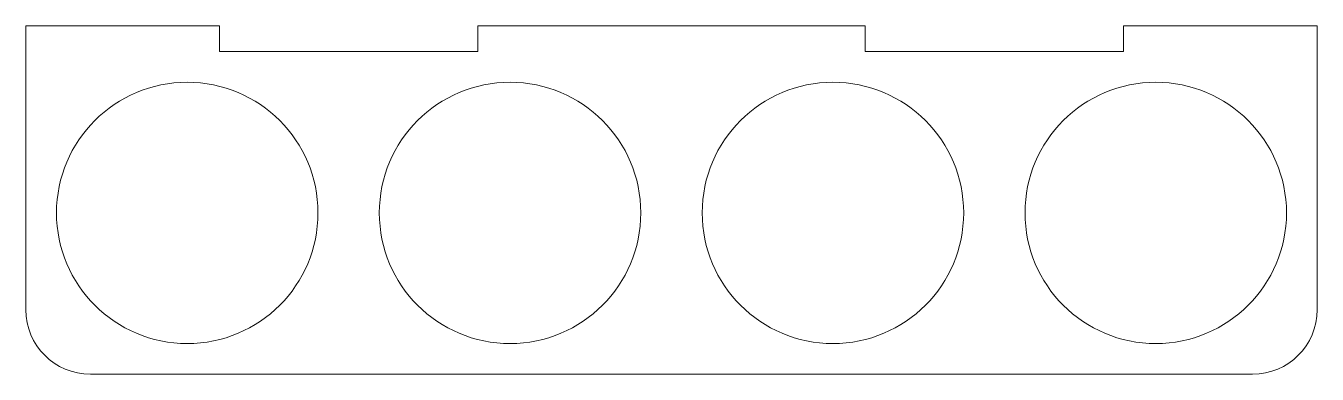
# Model space of a CAD drawing. Header units: millimetres. Extents: x 0 to 200, y 0 to 54.
import ezdxf

# ---------------------------------------------------------------- set-up
doc = ezdxf.new("R2010")
doc.units = ezdxf.units.MM

msp = doc.modelspace()

# ---------------------------------------------------------------- linework, layer by layer
at = {"color": 7, "linetype": 'Continuous', "lineweight": 15}
for p, q in [((30, 54), (0, 54)), ((0, 54), (0, 10)), ((30, 50), (30, 54)), ((130, 54), (70, 54)), ((70, 54), (70, 50)), ((130, 50), (130, 54)), ((200, 54), (170, 54)), ((170, 54), (170, 50)), ((200, 10), (200, 54)), ((70, 50), (30, 50)), ((170, 50), (130, 50)), ((10, 0), (190, 0))]:
    msp.add_line(p, q, dxfattribs=at)
for centre in [(25, 25), (75, 25), (125, 25), (175, 25)]:
    msp.add_circle(centre, 20.25, dxfattribs=at)
for centre, start, end in [((10, 10), 180, 270), ((190, 10), 270, 0)]:
    msp.add_arc(centre, 10, start, end, dxfattribs=at)

doc.saveas('drawing.dxf')
